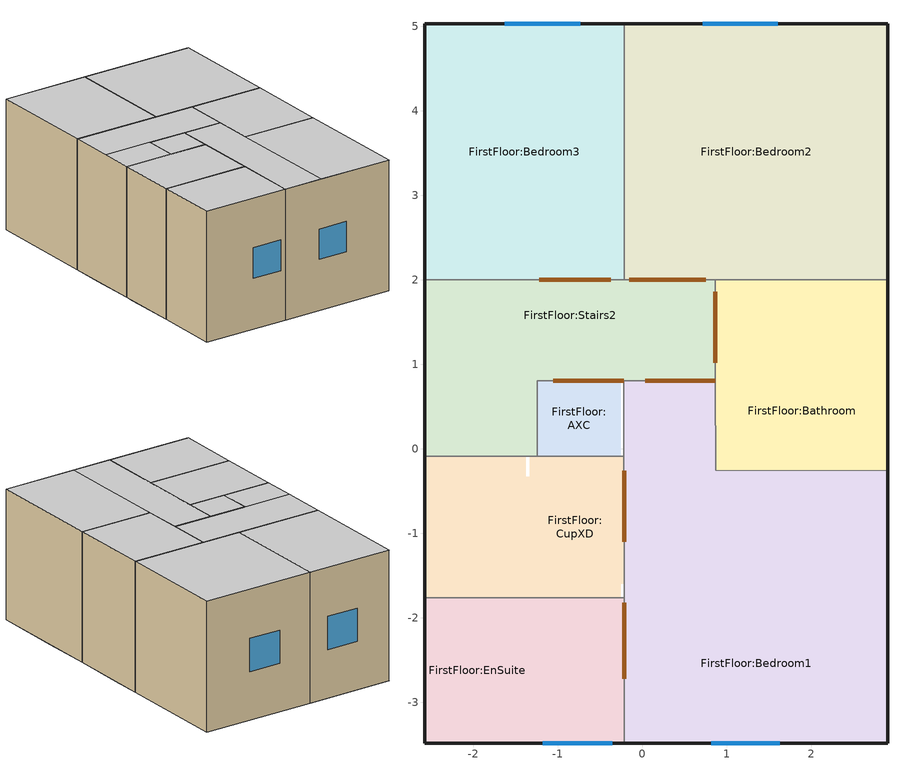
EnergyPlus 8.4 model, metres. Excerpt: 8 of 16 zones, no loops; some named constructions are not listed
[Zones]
FirstFloor:CupXD
 floor to GroundFloor:Stairs1 (EH_Corby_Heated Floor - Internal_Reversed_Rev): -1.51,-1.25 -2.58,-1.25 -2.58,-0.33 -1.51,-0.33 z3.5
 floor to GroundFloor:Hall (EH_Corby_Heated Floor - Internal_Reversed_Rev): -1.33,-1.25 -1.51,-1.25 -1.51,-0.33 -1.33,-0.33 z3.5; -0.26,-1.76 -1.33,-1.76 -1.33,-0.09 -0.26,-0.09 z3.5
 floor to GroundFloor:Kitchen (EH_Corby_Heated Floor - Internal_Reversed_Rev): -0.22,-1.6 -0.26,-1.6 -0.26,-0.09 -0.22,-0.09 z3.5
 floor to GroundFloor:StorageRoom (EH_Corby_Heated Floor - Internal_Reversed_Rev): -1.38,-0.33 -2.58,-0.33 -2.58,-0.09 -1.38,-0.09 z3.5
 floor to GroundFloor:WC (EH_Corby_Heated Floor - Internal_Reversed_Rev): -1.33,-1.76 -2.58,-1.76 -2.58,-1.25 -1.33,-1.25 z3.5
 wall outside (Corby_External Walls): -2.58,-0.09 -2.58,-1.76 z3.5:7
 wall to FirstFloor:Stairs2 (Corby_Partition First Floor_Rev): -1.24,-0.09 -2.58,-0.09 z3.5:7
 wall to FirstFloor:AXC (Corby_Partition First Floor_Rev): -0.22,-0.09 -1.24,-0.09 z3.5:7
 wall to FirstFloor:Bedroom1 (Corby_Partition First Floor_Rev): -0.22,-1.76 -0.22,-0.09 z3.5:7
 wall to FirstFloor:EnSuite (Corby_Partition First Floor): -2.58,-1.76 -0.22,-1.76 z3.5:7
 door inside (Corby_Internal Doors_Rev): -0.22,-1.1 -0.22,-0.26 z3.6:6.1
 ceiling to Roof:Zone1 (Project semi-exposed ceiling): -2.58,-1.76 -0.22,-1.76 -0.22,-0.09 -2.58,-0.09 z7
FirstFloor:Stairs2
 floor to GroundFloor:Hall (EH_Corby_Heated Floor - Internal_Reversed_Rev): -1.24,-0.09 -1.38,-0.09 -1.38,0.8 -1.24,0.8 z3.5; -0.26,0.8 -1.38,0.8 -1.38,1.15 -0.26,1.15 z3.5
 floor to GroundFloor:Kitchen (EH_Corby_Heated Floor - Internal_Reversed_Rev): 0.86,0.8 -0.26,0.8 -0.26,1.15 0.86,1.15 z3.5
 floor to GroundFloor:StorageRoom (EH_Corby_Heated Floor - Internal_Reversed_Rev): -1.38,-0.09 -2.58,-0.09 -2.58,1.15 -1.38,1.15 z3.5
 floor to GroundFloor:LivingRoom (EH_Corby_Heated Floor - Internal_Reversed_Rev): 0.86,1.15 -2.58,1.15 -2.58,2 0.86,2 z3.5
 wall outside (Corby_External Walls): -2.58,2 -2.58,-0.09 z3.5:7
 wall to FirstFloor:AXC (Corby_Partition First Floor): -1.24,-0.09 -1.24,0.8 z3.5:7
 wall to FirstFloor:AXC (Project partition): -1.24,0.8 -0.22,0.8 z3.5:7
 wall to FirstFloor:Bedroom1 (Corby_Partition First Floor): -0.22,0.8 0.86,0.8 z3.5:7
 wall to FirstFloor:Bathroom (Corby_Partition First Floor): 0.86,0.8 0.86,2 z3.5:7
 wall to FirstFloor:Bedroom2 (Corby_Partition First Floor): 0.86,2 -0.21,2 z3.5:7
 wall to FirstFloor:Bedroom3 (Corby_Partition First Floor): -0.21,2 -2.58,2 z3.5:7
 door inside (Corby_Internal Doors): -1.06,0.8 -0.22,0.8 / 0.03,0.8 0.86,0.8 / 0.86,1.02 0.86,1.86 / -0.37,2 -1.22,2 z3.6:6.1; 0.75,2 -0.16,2 z3.6:6.11
 ceiling to Roof:Zone1 (Project semi-exposed ceiling): -2.58,-0.09 -1.24,-0.09 -1.24,0.8 -2.58,0.8 z7; -2.58,0.8 0.86,0.8 0.86,2 -2.58,2 z7
FirstFloor:AXC
 floor to GroundFloor:Hall (EH_Corby_Heated Floor - Internal_Reversed_Rev): -0.26,-0.09 -1.24,-0.09 -1.24,0.8 -0.26,0.8 z3.5
 wall to FirstFloor:Bedroom1 (Corby_Partition First Floor): -0.22,-0.09 -0.22,0.8 z3.5:7
 ceiling to Roof:Zone1 (Project semi-exposed ceiling): -1.24,-0.09 -0.22,-0.09 -0.22,0.8 -1.24,0.8 z7
FirstFloor:EnSuite
 floor to GroundFloor:Hall (EH_Corby_Heated Floor - Internal_Reversed_Rev): -0.26,-3.49 -1.33,-3.49 -1.33,-1.76 -0.26,-1.76 z3.5
 floor to GroundFloor:Dining (EH_Corby_Heated Floor - Internal_Reversed_Rev): -0.21,-3.49 -0.26,-3.49 -0.26,-1.76 -0.22,-1.76 z3.5
 floor to GroundFloor:WC (EH_Corby_Heated Floor - Internal_Reversed_Rev): -1.33,-3.49 -2.58,-3.49 -2.58,-1.76 -1.33,-1.76 z3.5
 wall outside (Corby_External Walls): -2.58,-1.76 -2.58,-3.49 -0.21,-3.49 z3.5:7
 wall to FirstFloor:Bedroom1 (Corby_Partition First Floor_Rev): -0.21,-3.49 -0.22,-1.76 z3.5:7
 window (1001): -1.18,-3.49 -0.35,-3.49 z4.85:5.68
 door inside (Corby_Internal Doors_Rev): -0.21,-2.72 -0.22,-1.82 z3.6:6.1
 ceiling to Roof:Zone1 (Project semi-exposed ceiling): -2.58,-3.49 -0.21,-3.49 -0.22,-1.76 -2.58,-1.76 z7
FirstFloor:Bedroom1
 floor to GroundFloor:Kitchen (EH_Corby_Heated Floor - Internal_Reversed_Rev): 2.91,-1.6 0.87,-1.6 0.87,-0.25 2.91,-0.26 z3.5; 0.87,-1.6 -0.22,-1.6 -0.22,0.8 0.86,0.8 z3.5
 floor to GroundFloor:Dining (EH_Corby_Heated Floor - Internal_Reversed_Rev): 2.91,-3.49 -0.21,-3.49 -0.22,-1.6 2.91,-1.6 z3.5
 wall outside (Corby_External Walls): -0.21,-3.49 2.91,-3.49 2.91,-0.26 z3.5:7
 wall to FirstFloor:Bathroom (Corby_Partition First Floor): 2.91,-0.26 0.87,-0.25 0.86,0.8 z3.5:7
 window (1001): 0.81,-3.49 1.63,-3.49 z4.87:5.68
 ceiling to Roof:Zone1 (Project semi-exposed ceiling): 0.87,-3.49 2.91,-3.49 2.91,-0.26 0.87,-0.25 z7; -0.21,-3.49 0.87,-3.49 0.86,0.8 -0.22,0.8 z7
FirstFloor:Bathroom
 floor to GroundFloor:Kitchen (EH_Corby_Heated Floor - Internal_Reversed_Rev): 2.91,-0.26 0.87,-0.25 0.86,1.15 2.91,1.15 z3.5
 floor to GroundFloor:LivingRoom (EH_Corby_Heated Floor - Internal_Reversed_Rev): 2.91,1.15 0.86,1.15 0.86,2 2.91,2 z3.5
 wall outside (Corby_External Walls): 2.91,-0.26 2.91,2 z3.5:7
 wall to FirstFloor:Bedroom2 (Corby_Partition First Floor): 2.91,2 0.86,2 z3.5:7
 ceiling to Roof:Zone1 (Project semi-exposed ceiling): 0.87,-0.25 2.91,-0.26 2.91,2 0.86,2 z7
FirstFloor:Bedroom3
 floor to GroundFloor:LivingRoom (EH_Corby_Heated Floor - Internal_Reversed_Rev): -0.21,2 -2.58,2 -2.58,5.03 -0.21,5.03 z3.5
 wall outside (Corby_External Walls): -0.21,5.03 -2.58,5.03 -2.58,2 z3.5:7
 wall to FirstFloor:Bedroom2 (Corby_Partition First Floor): -0.21,2 -0.21,5.03 z3.5:7
 window (1001): -0.74,5.03 -1.63,5.03 z4.79:5.68
 ceiling to Roof:Zone1 (Project semi-exposed ceiling): -2.58,2 -0.21,2 -0.21,5.03 -2.58,5.03 z7
FirstFloor:Bedroom2
 floor to GroundFloor:LivingRoom (EH_Corby_Heated Floor - Internal_Reversed_Rev): 2.91,2 -0.21,2 -0.21,5.03 2.91,5.03 z3.5
 wall outside (Corby_External Walls): 2.91,2 2.91,5.03 -0.21,5.03 z3.5:7
 window (1001): 1.6,5.03 0.71,5.03 z4.79:5.68
 ceiling to Roof:Zone1 (Project semi-exposed ceiling): -0.21,2 2.91,2 2.91,5.03 -0.21,5.03 z7
[Schedule:Compact]
Office_OpenOff_Occ: Through: 31 Dec, For: Weekdays SummerDesignDay, Until: 07:00, 0, Until: 08:00, 0.25, Until: 09:00, 0.5, Until: 12:00, 1, Until: 14:00, 0.75, Until: 17:00, 1, Until: 18:00, 0.5, Until: 19:00, 0.25, Until: 24:00, 0, For: Weekends, Until: 24:00, 0, For: Holidays, Until: 24:00, 0, For: WinterDesignDay AllOtherDays, Until: 24:00, 0
Dwell_DomBed_Occ: Through: 31 Dec, For: Weekdays SummerDesignDay, Until: 07:00, 1, Until: 08:00, 0.5, Until: 09:00, 0.25, Until: 22:00, 0, Until: 23:00, 0.25, Until: 24:00, 0.75, For: Weekends, Until: 07:00, 1, Until: 08:00, 0.5, Until: 09:00, 0.25, Until: 22:00, 0, Until: 23:00, 0.25, Until: 24:00, 0.75, For: Holidays, Until: 07:00, 1, Until: 08:00, 0.5, Until: 09:00, 0.25, Until: 22:00, 0, Until: 23:00, 0.25, Until: 24:00, 0.75, For: WinterDesignDay AllOtherDays, Until: 24:00, 0
Dwell_DomBath_Occ: Through: 31 Dec, For: Weekdays SummerDesignDay, Until: 07:00, 0, Until: 10:00, 1, Until: 19:00, 0, Until: 23:00, 0.2, Until: 24:00, 0, For: Weekends, Until: 07:00, 0, Until: 10:00, 1, Until: 19:00, 0, Until: 23:00, 0.2, Until: 24:00, 0, For: Holidays, Until: 07:00, 0, Until: 10:00, 1, Until: 19:00, 0, Until: 23:00, 0.2, Until: 24:00, 0, For: WinterDesignDay AllOtherDays, Until: 24:00, 0
20001: Through: 12/31, For: Weekdays Weekends SummerDesignDays, Until: 24:00, 0, For: WinterDesignDays, Until: 24:00, 0, For: AllOtherDays, Until: 24:00, 0
[AirflowNetwork:MultiZone:Zone] Ventilation Control Mode=Temperature; Ventilation Control Zone Temperature Setpoint Schedule=20001; Venting Availability Schedule=Office_OpenOff_Occ
FirstFloor:Stairs2; FirstFloor:AXC; FirstFloor:Bedroom1; FirstFloor:Bathroom; FirstFloor:CupXD; FirstFloor:EnSuite; FirstFloor:Bedroom3; FirstFloor:Bedroom2
[AirflowNetwork:MultiZone:Surface] Window/Door Opening Factor, or Crack Factor=1
FirstFloor:Stairs2_Ceiling_1_0_0: Leakage Component=FirstFloor:Stairs2_Ceiling_1_0_0
FirstFloor:Stairs2_Ceiling_1_0_1: Leakage Component=FirstFloor:Stairs2_Ceiling_1_0_1
FirstFloor:Stairs2_Partition_2_0_0: Leakage Component=FirstFloor:Stairs2_Partition_2_0_0
FirstFloor:Stairs2_Partition_3_0_0: Leakage Component=FirstFloor:Stairs2_Partition_3_0_0
FirstFloor:Stairs2_Partition_3_0_0_0_0_0_Door: Leakage Component=FirstFloor:Stairs2_Partition_3_0_0_0_0_0_Door; Ventilation Control Mode=Constant; Venting Availability Schedule=Office_OpenOff_Occ
FirstFloor:Stairs2_Partition_4_0_0: Leakage Component=FirstFloor:Stairs2_Partition_4_0_0
FirstFloor:Stairs2_Partition_4_0_0_0_0_0_Door: Leakage Component=FirstFloor:Stairs2_Partition_4_0_0_0_0_0_Door; Ventilation Control Mode=Constant; Venting Availability Schedule=Office_OpenOff_Occ
FirstFloor:Stairs2_Partition_5_0_0: Leakage Component=FirstFloor:Stairs2_Partition_5_0_0
FirstFloor:Stairs2_Partition_5_0_0_0_0_0_Door: Leakage Component=FirstFloor:Stairs2_Partition_5_0_0_0_0_0_Door; Ventilation Control Mode=Constant; Venting Availability Schedule=Office_OpenOff_Occ
FirstFloor:Stairs2_Partition_6_0_0: Leakage Component=FirstFloor:Stairs2_Partition_6_0_0
FirstFloor:Stairs2_Partition_6_0_0_0_0_0_Door: Leakage Component=FirstFloor:Stairs2_Partition_6_0_0_0_0_0_Door; Ventilation Control Mode=Constant; Venting Availability Schedule=Office_OpenOff_Occ
FirstFloor:Stairs2_Partition_7_0_0: Leakage Component=FirstFloor:Stairs2_Partition_7_0_0
FirstFloor:Stairs2_Partition_7_0_0_0_0_0_Door: Leakage Component=FirstFloor:Stairs2_Partition_7_0_0_0_0_0_Door; Ventilation Control Mode=Constant; Venting Availability Schedule=Office_OpenOff_Occ
FirstFloor:Stairs2_Wall_8_0_0: Leakage Component=FirstFloor:Stairs2_Wall_8_0_0
FirstFloor:Stairs2_Partition_9_0_0: Leakage Component=FirstFloor:Stairs2_Partition_9_0_0
FirstFloor:AXC_Ceiling_1_0_0: Leakage Component=FirstFloor:AXC_Ceiling_1_0_0
FirstFloor:AXC_Partition_2_0_0: Leakage Component=FirstFloor:AXC_Partition_2_0_0
FirstFloor:AXC_Partition_5_0_0: Leakage Component=FirstFloor:AXC_Partition_5_0_0
FirstFloor:Bedroom1_Ceiling_1_0_0: Leakage Component=FirstFloor:Bedroom1_Ceiling_1_0_0
FirstFloor:Bedroom1_Ceiling_1_0_1: Leakage Component=FirstFloor:Bedroom1_Ceiling_1_0_1
FirstFloor:Bedroom1_Partition_2_0_0: Leakage Component=FirstFloor:Bedroom1_Partition_2_0_0
FirstFloor:Bedroom1_Partition_5_0_0: Leakage Component=FirstFloor:Bedroom1_Partition_5_0_0
FirstFloor:Bedroom1_Partition_5_0_0_0_0_0_Door: Leakage Component=FirstFloor:Bedroom1_Partition_5_0_0_0_0_0_Door; Ventilation Control Mode=Constant; Venting Availability Schedule=Office_OpenOff_Occ
FirstFloor:Bedroom1_Partition_6_0_0: Leakage Component=FirstFloor:Bedroom1_Partition_6_0_0
FirstFloor:Bedroom1_Partition_6_0_0_0_0_0_Door: Leakage Component=FirstFloor:Bedroom1_Partition_6_0_0_0_0_0_Door; Ventilation Control Mode=Constant; Venting Availability Schedule=Office_OpenOff_Occ
FirstFloor:Bedroom1_Wall_7_0_0: Leakage Component=FirstFloor:Bedroom1_Wall_7_0_0
FirstFloor:Bedroom1_Wall_7_0_0_0_0_0_Win: Leakage Component=FirstFloor:Bedroom1_Wall_7_0_0_0_0_0_Win; Ventilation Control Mode=Temperature; Venting Availability Schedule=Dwell_DomBed_Occ; Ventilation Control Zone Temperature Setpoint Schedule=20001
FirstFloor:Bedroom1_Wall_8_0_0: Leakage Component=FirstFloor:Bedroom1_Wall_8_0_0
FirstFloor:Bedroom1_Partition_9_0_0: Leakage Component=FirstFloor:Bedroom1_Partition_9_0_0
FirstFloor:Bathroom_Ceiling_1_0_0: Leakage Component=FirstFloor:Bathroom_Ceiling_1_0_0
FirstFloor:Bathroom_Wall_2_0_0: Leakage Component=FirstFloor:Bathroom_Wall_2_0_0
FirstFloor:Bathroom_Partition_3_0_0: Leakage Component=FirstFloor:Bathroom_Partition_3_0_0
FirstFloor:CupXD_Ceiling_1_0_0: Leakage Component=FirstFloor:CupXD_Ceiling_1_0_0
FirstFloor:CupXD_Wall_5_0_0: Leakage Component=FirstFloor:CupXD_Wall_5_0_0
FirstFloor:CupXD_Partition_6_0_0: Leakage Component=FirstFloor:CupXD_Partition_6_0_0
FirstFloor:EnSuite_Ceiling_1_0_0: Leakage Component=FirstFloor:EnSuite_Ceiling_1_0_0
FirstFloor:EnSuite_Wall_4_0_0: Leakage Component=FirstFloor:EnSuite_Wall_4_0_0
FirstFloor:EnSuite_Wall_5_0_0: Leakage Component=FirstFloor:EnSuite_Wall_5_0_0
FirstFloor:EnSuite_Wall_5_0_0_0_0_0_Win: Leakage Component=FirstFloor:EnSuite_Wall_5_0_0_0_0_0_Win; Ventilation Control Mode=Temperature; Venting Availability Schedule=Dwell_DomBath_Occ; Ventilation Control Zone Temperature Setpoint Schedule=20001
FirstFloor:Bedroom3_Ceiling_1_0_0: Leakage Component=FirstFloor:Bedroom3_Ceiling_1_0_0
FirstFloor:Bedroom3_Partition_2_0_0: Leakage Component=FirstFloor:Bedroom3_Partition_2_0_0
FirstFloor:Bedroom3_Wall_3_0_0: Leakage Component=FirstFloor:Bedroom3_Wall_3_0_0
FirstFloor:Bedroom3_Wall_3_0_0_0_0_0_Win: Leakage Component=FirstFloor:Bedroom3_Wall_3_0_0_0_0_0_Win; Ventilation Control Mode=Temperature; Venting Availability Schedule=Dwell_DomBed_Occ; Ventilation Control Zone Temperature Setpoint Schedule=20001
FirstFloor:Bedroom3_Wall_4_0_0: Leakage Component=FirstFloor:Bedroom3_Wall_4_0_0
FirstFloor:Bedroom2_Ceiling_1_0_0: Leakage Component=FirstFloor:Bedroom2_Ceiling_1_0_0
FirstFloor:Bedroom2_Wall_2_0_0: Leakage Component=FirstFloor:Bedroom2_Wall_2_0_0
FirstFloor:Bedroom2_Wall_3_0_0: Leakage Component=FirstFloor:Bedroom2_Wall_3_0_0
FirstFloor:Bedroom2_Wall_3_0_0_0_0_0_Win: Leakage Component=FirstFloor:Bedroom2_Wall_3_0_0_0_0_0_Win; Ventilation Control Mode=Temperature; Venting Availability Schedule=Dwell_DomBed_Occ; Ventilation Control Zone Temperature Setpoint Schedule=20001
[AirflowNetwork:MultiZone:Surface:Crack] Reference Crack Conditions=Reference Crack Conditions
Name | Air Mass Flow Coefficient at Reference Conditions {kg/s} | Air Mass Flow Exponent
FirstFloor:Stairs2_Ceiling_1_0_0 | 0.0010744 | 0.7
FirstFloor:Stairs2_Ceiling_1_0_1 | 0.0037184 | 0.7
FirstFloor:Stairs2_Partition_2_0_0; FirstFloor:AXC_Partition_2_0_0 | 0.0093864 | 0.75
FirstFloor:Stairs2_Partition_3_0_0 | 0.0045249 | 0.75
FirstFloor:Stairs2_Partition_4_0_0 | 0.0051611 | 0.75
FirstFloor:Stairs2_Partition_5_0_0 | 0.0062855 | 0.75
FirstFloor:Stairs2_Partition_6_0_0 | 0.0044823 | 0.75
FirstFloor:Stairs2_Partition_7_0_0 | 0.0184965 | 0.75
FirstFloor:Stairs2_Wall_8_0_0 | 0.0007328 | 0.7
FirstFloor:Stairs2_Partition_9_0_0 | 0.0140214 | 0.75
FirstFloor:AXC_Ceiling_1_0_0 | 0.0008251 | 0.7
FirstFloor:AXC_Partition_5_0_0 | 0.0107768 | 0.75
FirstFloor:Bedroom1_Ceiling_1_0_0 | 0.0059236 | 0.7
FirstFloor:Bedroom1_Ceiling_1_0_1 | 0.0041883 | 0.7
FirstFloor:Bedroom1_Partition_2_0_0 | 0.0111039 | 0.75
FirstFloor:Bedroom1_Partition_5_0_0 | 0.0112987 | 0.75
FirstFloor:Bedroom1_Partition_6_0_0 | 0.0112858 | 0.75
FirstFloor:Bedroom1_Wall_7_0_0 | 0.0010261 | 0.7
FirstFloor:Bedroom1_Wall_8_0_0 | 0.0011301 | 0.7
FirstFloor:Bedroom1_Partition_9_0_0 | 0.0214241 | 0.75
FirstFloor:Bathroom_Ceiling_1_0_0 | 0.0041522 | 0.7
FirstFloor:Bathroom_Wall_2_0_0 | 0.0007911 | 0.7
FirstFloor:Bathroom_Partition_3_0_0 | 0.0214678 | 0.75
FirstFloor:CupXD_Ceiling_1_0_0 | 0.0035612 | 0.7
FirstFloor:CupXD_Wall_5_0_0 | 0.000586 | 0.7
FirstFloor:CupXD_Partition_6_0_0 | 0.0248288 | 0.75
FirstFloor:EnSuite_Ceiling_1_0_0 | 0.0036654 | 0.7
FirstFloor:EnSuite_Wall_4_0_0 | 0.0006024 | 0.7
FirstFloor:EnSuite_Wall_5_0_0 | 0.0007604 | 0.7
FirstFloor:Bedroom3_Ceiling_1_0_0 | 0.0064533 | 0.7
FirstFloor:Bedroom3_Partition_2_0_0 | 0.0318072 | 0.75
FirstFloor:Bedroom3_Wall_3_0_0 | 0.0007488 | 0.7
FirstFloor:Bedroom3_Wall_4_0_0; FirstFloor:Bedroom2_Wall_2_0_0 | 0.0010602 | 0.7
FirstFloor:Bedroom2_Ceiling_1_0_0 | 0.0085065 | 0.7
FirstFloor:Bedroom2_Wall_3_0_0 | 0.0010127 | 0.7
[AirflowNetwork:MultiZone:Component:DetailedOpening] Type of Rectangular Large Vertical Opening (LVO)=NonPivoted; Extra Crack Length or Height of Pivoting Axis {m}=0; Number of Sets of Opening Factor Data=2; Opening Factor 1=0; Discharge Coefficient for Opening Factor 1=0.65; Width Factor for Opening Factor 1=0; Opening Factor 2=1; Discharge Coefficient for Opening Factor 2=0.65; Opening Factor 3=0; Discharge Coefficient for Opening Factor 3=0; Width Factor for Opening Factor 3=0; Height Factor for Opening Factor 3=0; Start Height Factor for Opening Factor 3=0; Opening Factor 4=0; Discharge Coefficient for Opening Factor 4=0; Width Factor for Opening Factor 4=0; Height Factor for Opening Factor 4=0; Start Height Factor for Opening Factor 4=0
Name | Air Mass Flow Coefficient When Opening is Closed {kg/s-m} | Air Mass Flow Exponent When Opening is Closed | Height Factor for Opening Factor 1 | Start Height Factor for Opening Factor 1 | Width Factor for Opening Factor 2 | Height Factor for Opening Factor 2 | Start Height Factor for Opening Factor 2
FirstFloor:Stairs2_Partition_3_0_0_0_0_0_Door; FirstFloor:Stairs2_Partition_4_0_0_0_0_0_Door; FirstFloor:Stairs2_Partition_5_0_0_0_0_0_Door; FirstFloor:Stairs2_Partition_6_0_0_0_0_0_Door; FirstFloor:Stairs2_Partition_7_0_0_0_0_0_Door; FirstFloor:Bedroom1_Partition_5_0_0_0_0_0_Door; FirstFloor:Bedroom1_Partition_6_0_0_0_0_0_Door | 0.02 | 0.6 | 1 | 0 | 0.025 | 1 | 0
FirstFloor:Bedroom1_Wall_7_0_0_0_0_0_Win; FirstFloor:EnSuite_Wall_5_0_0_0_0_0_Win | 0.00014 | 0.65 | 0.05 | 0.95 | 1 | 0.05 | 0.95
FirstFloor:Bedroom3_Wall_3_0_0_0_0_0_Win; FirstFloor:Bedroom2_Wall_3_0_0_0_0_0_Win | 0.00014 | 0.65 | 1 | 0 | 0.05 | 1 | 0
[AirflowNetwork:MultiZone:ExternalNode]
Name | External Node Height {m} | Wind Pressure Coefficient Values Object
FirstFloor:Stairs2_Wall_8_0_0 | 7 | FirstFloor:Stairs2_Wall_8_0_0
FirstFloor:Bedroom1_Wall_7_0_0 | 7 | FirstFloor:Bedroom1_Wall_7_0_0
FirstFloor:Bedroom1_Wall_7_0_0_0_0_0_Win | 7.03 | FirstFloor:Bedroom1_Wall_7_0_0_0_0_0_Win
FirstFloor:Bedroom1_Wall_8_0_0 | 7 | FirstFloor:Bedroom1_Wall_8_0_0
FirstFloor:Bathroom_Wall_2_0_0 | 7 | FirstFloor:Bathroom_Wall_2_0_0
FirstFloor:CupXD_Wall_5_0_0 | 7 | FirstFloor:CupXD_Wall_5_0_0
FirstFloor:EnSuite_Wall_4_0_0 | 7 | FirstFloor:EnSuite_Wall_4_0_0
FirstFloor:EnSuite_Wall_5_0_0 | 7 | FirstFloor:EnSuite_Wall_5_0_0
FirstFloor:EnSuite_Wall_5_0_0_0_0_0_Win | 7.02 | FirstFloor:EnSuite_Wall_5_0_0_0_0_0_Win
FirstFloor:Bedroom3_Wall_3_0_0 | 7 | FirstFloor:Bedroom3_Wall_3_0_0
FirstFloor:Bedroom3_Wall_3_0_0_0_0_0_Win | 6.98 | FirstFloor:Bedroom3_Wall_3_0_0_0_0_0_Win
FirstFloor:Bedroom3_Wall_4_0_0 | 7 | FirstFloor:Bedroom3_Wall_4_0_0
FirstFloor:Bedroom2_Wall_2_0_0 | 7 | FirstFloor:Bedroom2_Wall_2_0_0
FirstFloor:Bedroom2_Wall_3_0_0 | 7 | FirstFloor:Bedroom2_Wall_3_0_0
FirstFloor:Bedroom2_Wall_3_0_0_0_0_0_Win | 6.98 | FirstFloor:Bedroom2_Wall_3_0_0_0_0_0_Win
[AirflowNetwork:MultiZone:WindPressureCoefficientValues] AirflowNetwork:MultiZone:WindPressureCoefficientArray=Cp Data
Name | Wind Pressure Coefficient Value 1 | Wind Pressure Coefficient Value 2 | Wind Pressure Coefficient Value 3 | Wind Pressure Coefficient Value 4 | Wind Pressure Coefficient Value 5 | Wind Pressure Coefficient Value 6 | Wind Pressure Coefficient Value 7 | Wind Pressure Coefficient Value 8
FirstFloor:Stairs2_Wall_8_0_0; FirstFloor:CupXD_Wall_5_0_0; FirstFloor:EnSuite_Wall_4_0_0; FirstFloor:Bedroom3_Wall_4_0_0 | -.35 | -.3 | 0.1 | 0.4 | 0.1 | -.3 | -.35 | -.2
FirstFloor:Bedroom1_Wall_7_0_0; FirstFloor:Bedroom1_Wall_7_0_0_0_0_0_Win; FirstFloor:EnSuite_Wall_5_0_0; FirstFloor:EnSuite_Wall_5_0_0_0_0_0_Win | 0.1 | 0.4 | 0.1 | -.3 | -.35 | -.2 | -.35 | -.3
FirstFloor:Bedroom1_Wall_8_0_0; FirstFloor:Bathroom_Wall_2_0_0; FirstFloor:Bedroom2_Wall_2_0_0 | 0.1 | -.3 | -.35 | -.2 | -.35 | -.3 | 0.1 | 0.4
FirstFloor:Bedroom3_Wall_3_0_0; FirstFloor:Bedroom3_Wall_3_0_0_0_0_0_Win; FirstFloor:Bedroom2_Wall_3_0_0; FirstFloor:Bedroom2_Wall_3_0_0_0_0_0_Win | -.35 | -.2 | -.35 | -.3 | 0.1 | 0.4 | 0.1 | -.3
